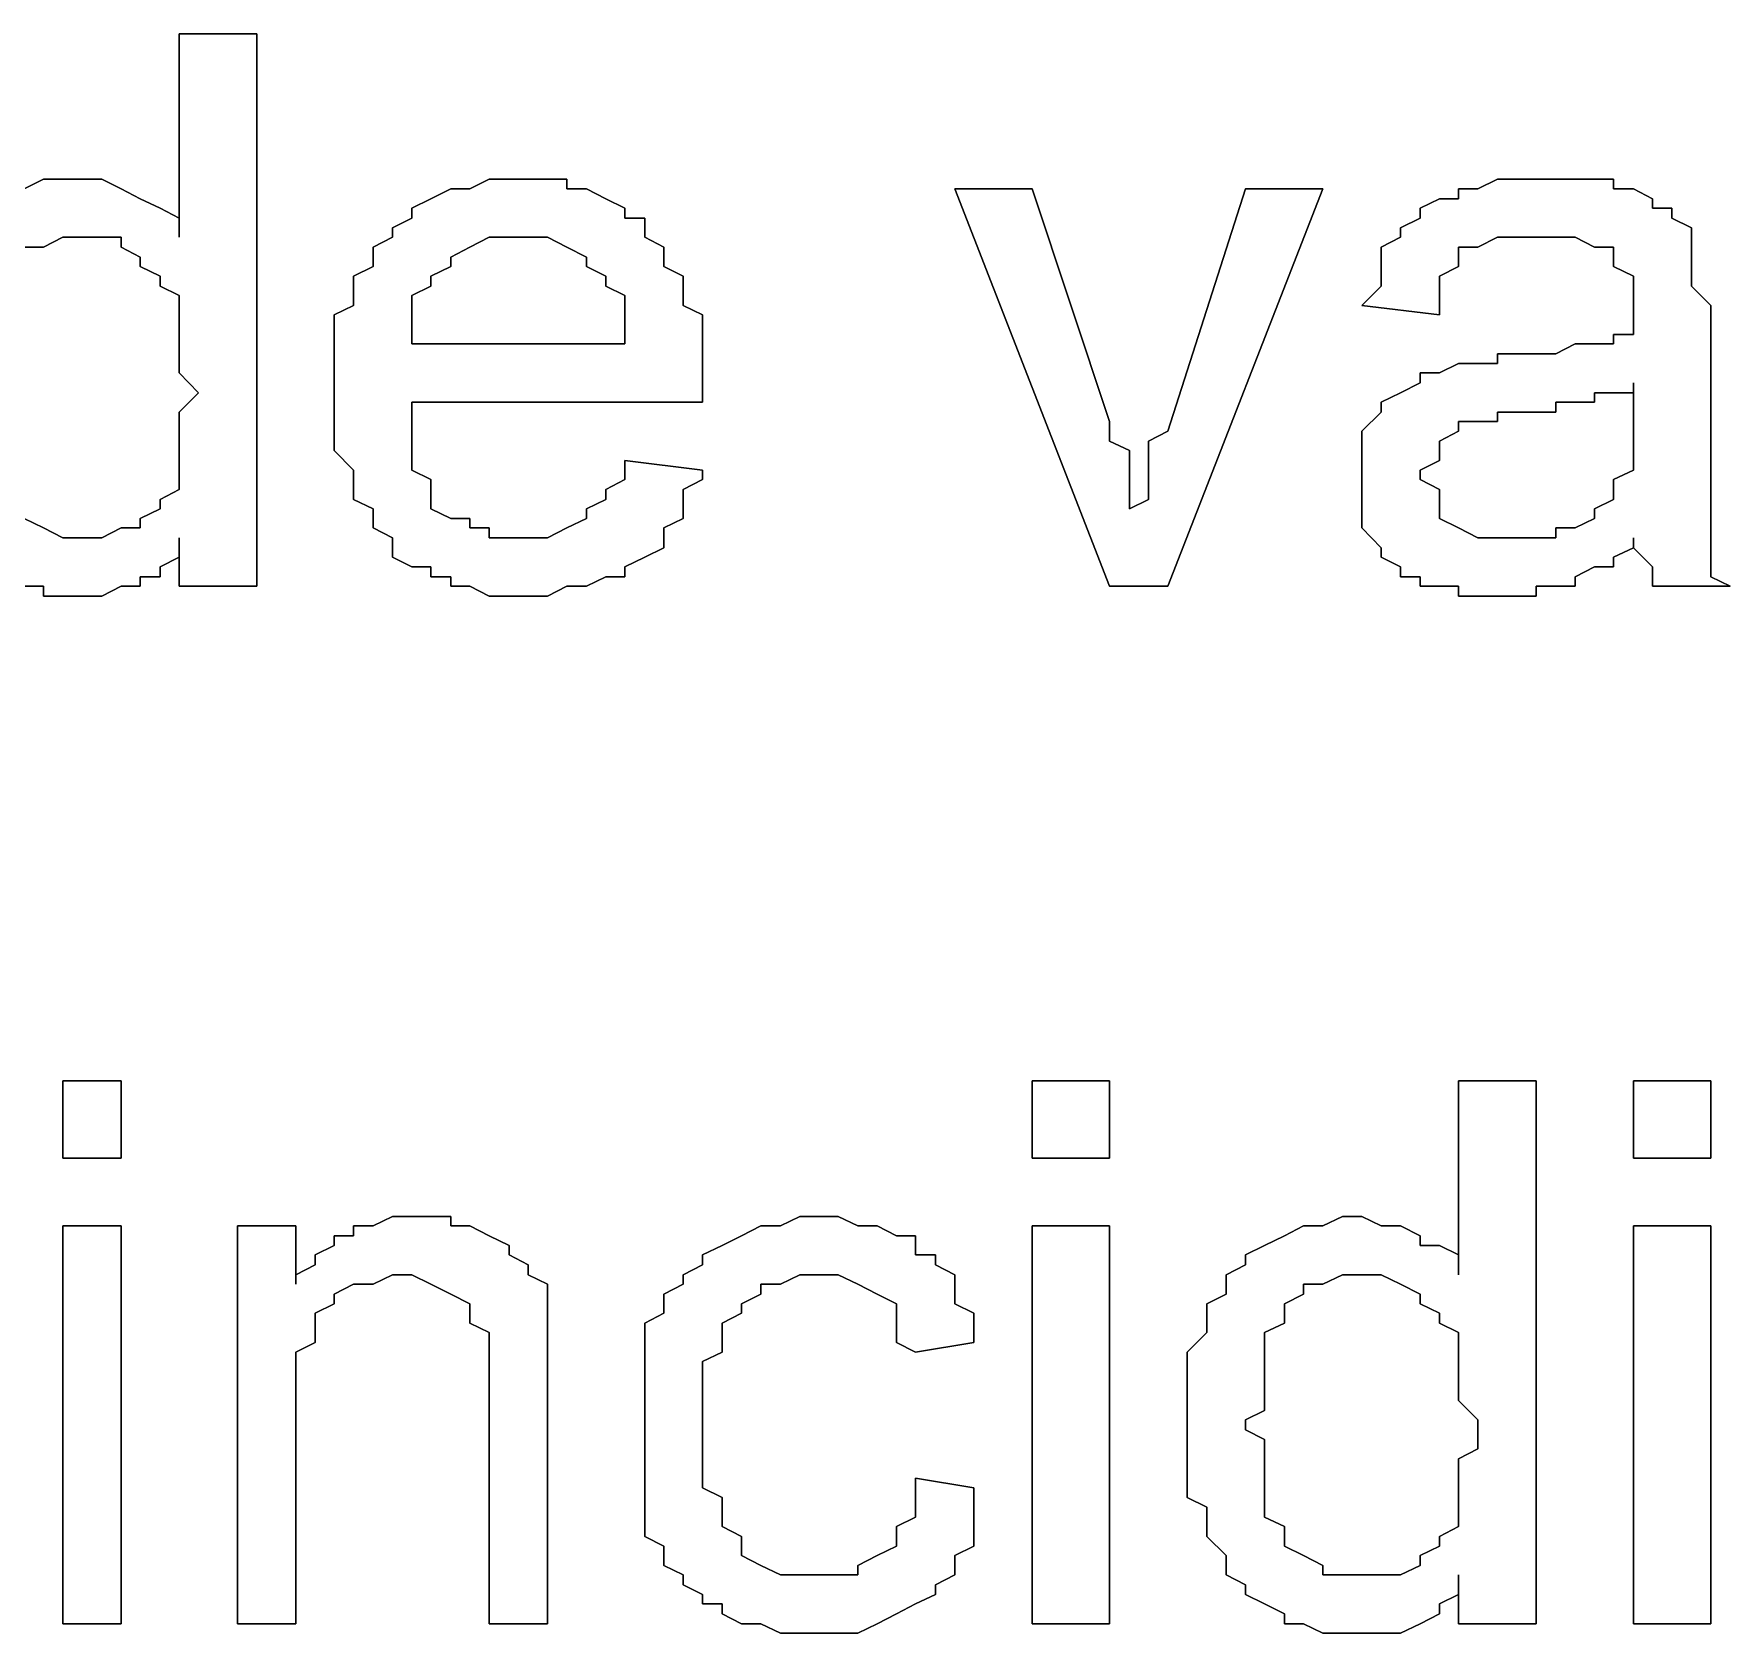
# Model space of a CAD drawing. Header units: metres. Extents: x 2.9 to 42.8, y 1.7 to 28.7.
# Drawn here: x 37.996 to 38.3046, y 21.8211 to 22.1121 of the extents above; entities that cross this region are included whole.
import ezdxf

# ---------------------------------------------------------------- set-up
doc = ezdxf.new("R2010")
doc.units = ezdxf.units.M
doc.layers.add('GRIS', color=8, linetype='Continuous')

msp = doc.modelspace()

# ---------------------------------------------------------------- linework, layer by layer
at = {"layer": 'GRIS', "lineweight": -3}
for points in [[(38.0365, 22.1121), (38.0224, 22.1121), (38.0365, 22.1121)], [(38.0224, 22.1121), (38.0224, 22.0751), (38.0224, 22.1121)], [(38.0365, 22.0116), (38.0365, 22.1121), (38.0365, 22.0116)], [(37.9977, 22.0857), (37.9942, 22.0839), (37.9977, 22.0857)], [(38.0012, 22.0857), (37.9977, 22.0857), (38.0012, 22.0857)], [(38.0048, 22.0857), (38.0012, 22.0857), (38.0048, 22.0857)], [(38.0083, 22.0857), (38.0048, 22.0857), (38.0083, 22.0857)], [(38.0118, 22.0839), (38.0083, 22.0857), (38.0118, 22.0839)], [(38.0788, 22.0857), (38.0753, 22.0839), (38.0788, 22.0857)], [(38.0824, 22.0857), (38.0788, 22.0857), (38.0824, 22.0857)], [(38.0859, 22.0857), (38.0824, 22.0857), (38.0859, 22.0857)], [(38.0894, 22.0857), (38.0859, 22.0857), (38.0894, 22.0857)], [(38.0929, 22.0857), (38.0894, 22.0857), (38.0929, 22.0857)], [(38.0929, 22.0839), (38.0929, 22.0857), (38.0929, 22.0839)], [(38.2623, 22.0857), (38.2587, 22.0839), (38.2623, 22.0857)], [(38.2658, 22.0857), (38.2623, 22.0857), (38.2658, 22.0857)], [(38.2693, 22.0857), (38.2658, 22.0857), (38.2693, 22.0857)], [(38.2729, 22.0857), (38.2693, 22.0857), (38.2729, 22.0857)], [(38.2764, 22.0857), (38.2729, 22.0857), (38.2764, 22.0857)], [(38.2799, 22.0857), (38.2764, 22.0857), (38.2799, 22.0857)], [(38.2834, 22.0857), (38.2799, 22.0857), (38.2834, 22.0857)], [(38.2834, 22.0839), (38.2834, 22.0857), (38.2834, 22.0839)], [(38.0153, 22.0821), (38.0118, 22.0839), (38.0153, 22.0821)], [(38.0189, 22.0804), (38.0153, 22.0821), (38.0189, 22.0804)], [(38.0682, 22.0821), (38.0647, 22.0804), (38.0682, 22.0821)], [(38.0718, 22.0839), (38.0682, 22.0821), (38.0718, 22.0839)], [(38.0753, 22.0839), (38.0718, 22.0839), (38.0753, 22.0839)], [(38.0965, 22.0839), (38.0929, 22.0839), (38.0965, 22.0839)], [(38.1, 22.0821), (38.0965, 22.0839), (38.1, 22.0821)], [(38.1035, 22.0804), (38.1, 22.0821), (38.1035, 22.0804)], [(38.1776, 22.0839), (38.1635, 22.0839), (38.1776, 22.0839)], [(38.1635, 22.0839), (38.1917, 22.0116), (38.1635, 22.0839)], [(38.1917, 22.0416), (38.1776, 22.0839), (38.1917, 22.0416)], [(38.2023, 22.0116), (38.2305, 22.0839), (38.2023, 22.0116)], [(38.2164, 22.0839), (38.2023, 22.0398), (38.2164, 22.0839)], [(38.2305, 22.0839), (38.2164, 22.0839), (38.2305, 22.0839)], [(38.2517, 22.0821), (38.2482, 22.0804), (38.2517, 22.0821)], [(38.2552, 22.0821), (38.2517, 22.0821), (38.2552, 22.0821)], [(38.2587, 22.0839), (38.2552, 22.0839), (38.2587, 22.0839)], [(38.2552, 22.0839), (38.2552, 22.0821), (38.2552, 22.0839)], [(38.287, 22.0839), (38.2834, 22.0839), (38.287, 22.0839)], [(38.2905, 22.0821), (38.287, 22.0839), (38.2905, 22.0821)], [(38.2905, 22.0804), (38.2905, 22.0821), (38.2905, 22.0804)], [(38.0224, 22.0786), (38.0189, 22.0804), (38.0224, 22.0786)], [(38.0224, 22.0768), (38.0224, 22.0786), (38.0224, 22.0768)], [(38.0647, 22.0786), (38.0612, 22.0768), (38.0647, 22.0786)], [(38.0647, 22.0804), (38.0647, 22.0786), (38.0647, 22.0804)], [(38.1035, 22.0786), (38.1035, 22.0804), (38.1035, 22.0786)], [(38.1071, 22.0786), (38.1035, 22.0786), (38.1071, 22.0786)], [(38.1071, 22.0768), (38.1071, 22.0786), (38.1071, 22.0768)], [(38.2482, 22.0786), (38.2446, 22.0768), (38.2482, 22.0786)], [(38.2482, 22.0804), (38.2482, 22.0786), (38.2482, 22.0804)], [(38.294, 22.0804), (38.2905, 22.0804), (38.294, 22.0804)], [(38.294, 22.0786), (38.294, 22.0804), (38.294, 22.0786)], [(38.2976, 22.0768), (38.294, 22.0786), (38.2976, 22.0768)], [(37.9977, 22.0733), (38.0012, 22.0751), (37.9977, 22.0733)], [(38.0012, 22.0751), (38.0048, 22.0751), (38.0012, 22.0751)], [(38.0048, 22.0751), (38.0083, 22.0751), (38.0048, 22.0751)], [(38.0083, 22.0751), (38.0118, 22.0751), (38.0083, 22.0751)], [(38.0118, 22.0751), (38.0118, 22.0733), (38.0118, 22.0751)], [(38.0224, 22.0751), (38.0224, 22.0768), (38.0224, 22.0751)], [(38.0612, 22.0751), (38.0577, 22.0733), (38.0612, 22.0751)], [(38.0612, 22.0768), (38.0612, 22.0751), (38.0612, 22.0768)], [(38.0753, 22.0733), (38.0788, 22.0751), (38.0753, 22.0733)], [(38.0788, 22.0751), (38.0824, 22.0751), (38.0788, 22.0751)], [(38.0824, 22.0751), (38.0859, 22.0751), (38.0824, 22.0751)], [(38.0859, 22.0751), (38.0894, 22.0751), (38.0859, 22.0751)], [(38.0894, 22.0751), (38.0929, 22.0733), (38.0894, 22.0751)], [(38.1071, 22.0751), (38.1071, 22.0768), (38.1071, 22.0751)], [(38.1106, 22.0733), (38.1071, 22.0751), (38.1106, 22.0733)], [(38.2446, 22.0751), (38.2411, 22.0733), (38.2446, 22.0751)], [(38.2446, 22.0768), (38.2446, 22.0751), (38.2446, 22.0768)], [(38.2587, 22.0733), (38.2623, 22.0751), (38.2587, 22.0733)], [(38.2623, 22.0751), (38.2658, 22.0751), (38.2623, 22.0751)], [(38.2658, 22.0751), (38.2693, 22.0751), (38.2658, 22.0751)], [(38.2693, 22.0751), (38.2729, 22.0751), (38.2693, 22.0751)], [(38.2729, 22.0751), (38.2764, 22.0751), (38.2729, 22.0751)], [(38.2764, 22.0751), (38.2799, 22.0733), (38.2764, 22.0751)], [(38.2976, 22.0733), (38.2976, 22.0768), (38.2976, 22.0733)], [(37.9942, 22.0733), (37.9977, 22.0733), (37.9942, 22.0733)], [(38.0118, 22.0733), (38.0153, 22.0715), (38.0118, 22.0733)], [(38.0577, 22.0733), (38.0577, 22.0715), (38.0577, 22.0733)], [(38.0718, 22.0715), (38.0753, 22.0733), (38.0718, 22.0715)], [(38.0929, 22.0733), (38.0965, 22.0715), (38.0929, 22.0733)], [(38.1106, 22.0698), (38.1106, 22.0733), (38.1106, 22.0698)], [(38.2411, 22.0733), (38.2411, 22.0715), (38.2411, 22.0733)], [(38.2552, 22.0715), (38.2552, 22.0733), (38.2552, 22.0715)], [(38.2552, 22.0733), (38.2587, 22.0733), (38.2552, 22.0733)], [(38.2799, 22.0733), (38.2834, 22.0733), (38.2799, 22.0733)], [(38.2834, 22.0733), (38.2834, 22.0715), (38.2834, 22.0733)], [(38.2976, 22.0715), (38.2976, 22.0733), (38.2976, 22.0715)], [(38.0153, 22.0715), (38.0153, 22.0698), (38.0153, 22.0715)], [(38.0153, 22.0698), (38.0189, 22.068), (38.0153, 22.0698)], [(38.0577, 22.0698), (38.0541, 22.068), (38.0577, 22.0698)], [(38.0577, 22.0715), (38.0577, 22.0698), (38.0577, 22.0715)], [(38.0682, 22.068), (38.0718, 22.0698), (38.0682, 22.068)], [(38.0718, 22.0698), (38.0718, 22.0715), (38.0718, 22.0698)], [(38.0965, 22.0715), (38.0965, 22.0698), (38.0965, 22.0715)], [(38.0965, 22.0698), (38.1, 22.068), (38.0965, 22.0698)], [(38.1141, 22.068), (38.1106, 22.0698), (38.1141, 22.068)], [(38.2411, 22.0715), (38.2411, 22.068), (38.2411, 22.0715)], [(38.2517, 22.068), (38.2552, 22.0698), (38.2517, 22.068)], [(38.2552, 22.0698), (38.2552, 22.0715), (38.2552, 22.0698)], [(38.2834, 22.0715), (38.2834, 22.0698), (38.2834, 22.0715)], [(38.2834, 22.0698), (38.287, 22.068), (38.2834, 22.0698)], [(38.2976, 22.0698), (38.2976, 22.0715), (38.2976, 22.0698)], [(38.2976, 22.068), (38.2976, 22.0698), (38.2976, 22.068)], [(38.0189, 22.068), (38.0189, 22.0662), (38.0189, 22.068)], [(38.0189, 22.0662), (38.0224, 22.0645), (38.0189, 22.0662)], [(38.0541, 22.068), (38.0541, 22.0662), (38.0541, 22.068)], [(38.0541, 22.0662), (38.0541, 22.0645), (38.0541, 22.0662)], [(38.0647, 22.0645), (38.0682, 22.0662), (38.0647, 22.0645)], [(38.0682, 22.0662), (38.0682, 22.068), (38.0682, 22.0662)], [(38.1, 22.068), (38.1, 22.0662), (38.1, 22.068)], [(38.1, 22.0662), (38.1035, 22.0645), (38.1, 22.0662)], [(38.1141, 22.0662), (38.1141, 22.068), (38.1141, 22.0662)], [(38.1141, 22.0645), (38.1141, 22.0662), (38.1141, 22.0645)], [(38.2411, 22.0662), (38.2376, 22.0627), (38.2411, 22.0662)], [(38.2411, 22.068), (38.2411, 22.0662), (38.2411, 22.068)], [(38.2517, 22.0645), (38.2517, 22.068), (38.2517, 22.0645)], [(38.287, 22.068), (38.287, 22.0662), (38.287, 22.068)], [(38.287, 22.0662), (38.287, 22.0645), (38.287, 22.0662)], [(38.2976, 22.0662), (38.2976, 22.068), (38.2976, 22.0662)], [(38.3011, 22.0627), (38.2976, 22.0662), (38.3011, 22.0627)], [(38.0224, 22.0645), (38.0224, 22.0627), (38.0224, 22.0645)], [(38.0224, 22.0627), (38.0224, 22.0592), (38.0224, 22.0627)], [(38.0541, 22.0627), (38.0506, 22.061), (38.0541, 22.0627)], [(38.0541, 22.0645), (38.0541, 22.0627), (38.0541, 22.0645)], [(38.0647, 22.0627), (38.0647, 22.0645), (38.0647, 22.0627)], [(38.0647, 22.0592), (38.0647, 22.0627), (38.0647, 22.0592)], [(38.1035, 22.0645), (38.1035, 22.0627), (38.1035, 22.0645)], [(38.1035, 22.0627), (38.1035, 22.061), (38.1035, 22.0627)], [(38.1141, 22.0627), (38.1141, 22.0645), (38.1141, 22.0627)], [(38.1176, 22.061), (38.1141, 22.0627), (38.1176, 22.061)], [(38.2376, 22.0627), (38.2517, 22.061), (38.2376, 22.0627)], [(38.2517, 22.0627), (38.2517, 22.0645), (38.2517, 22.0627)], [(38.2517, 22.061), (38.2517, 22.0627), (38.2517, 22.061)], [(38.287, 22.0645), (38.287, 22.061), (38.287, 22.0645)], [(38.3011, 22.061), (38.3011, 22.0627), (38.3011, 22.061)], [(38.0506, 22.061), (38.0506, 22.0574), (38.0506, 22.061)], [(38.1035, 22.061), (38.1035, 22.0574), (38.1035, 22.061)], [(38.1176, 22.0574), (38.1176, 22.061), (38.1176, 22.0574)], [(38.287, 22.061), (38.287, 22.0574), (38.287, 22.061)], [(38.3011, 22.0592), (38.3011, 22.061), (38.3011, 22.0592)], [(38.0224, 22.0592), (38.0224, 22.0574), (38.0224, 22.0592)], [(38.0224, 22.0574), (38.0224, 22.0557), (38.0224, 22.0574)], [(38.0506, 22.0574), (38.0506, 22.0557), (38.0506, 22.0574)], [(38.0647, 22.0574), (38.0647, 22.0592), (38.0647, 22.0574)], [(38.0647, 22.0557), (38.0647, 22.0574), (38.0647, 22.0557)], [(38.1035, 22.0574), (38.1035, 22.0557), (38.1035, 22.0574)], [(38.1176, 22.0557), (38.1176, 22.0574), (38.1176, 22.0557)], [(38.287, 22.0574), (38.2834, 22.0574), (38.287, 22.0574)], [(38.2834, 22.0574), (38.2834, 22.0557), (38.2834, 22.0574)], [(38.3011, 22.0416), (38.3011, 22.0592), (38.3011, 22.0416)], [(38.0224, 22.0557), (38.0224, 22.0521), (38.0224, 22.0557)], [(38.0506, 22.0557), (38.0506, 22.0521), (38.0506, 22.0557)], [(38.1035, 22.0557), (38.0647, 22.0557), (38.1035, 22.0557)], [(38.1176, 22.0521), (38.1176, 22.0557), (38.1176, 22.0521)], [(38.2658, 22.0539), (38.2623, 22.0539), (38.2658, 22.0539)], [(38.2623, 22.0539), (38.2623, 22.0521), (38.2623, 22.0539)], [(38.2693, 22.0539), (38.2658, 22.0539), (38.2693, 22.0539)], [(38.2729, 22.0539), (38.2693, 22.0539), (38.2729, 22.0539)], [(38.2764, 22.0557), (38.2729, 22.0539), (38.2764, 22.0557)], [(38.2799, 22.0557), (38.2764, 22.0557), (38.2799, 22.0557)], [(38.2834, 22.0557), (38.2799, 22.0557), (38.2834, 22.0557)], [(38.0224, 22.0521), (38.0224, 22.0504), (38.0224, 22.0521)], [(38.0224, 22.0504), (38.0259, 22.0468), (38.0224, 22.0504)], [(38.0506, 22.0521), (38.0506, 22.0504), (38.0506, 22.0521)], [(38.0506, 22.0504), (38.0506, 22.0468), (38.0506, 22.0504)], [(38.1176, 22.0504), (38.1176, 22.0521), (38.1176, 22.0504)], [(38.1176, 22.0486), (38.1176, 22.0504), (38.1176, 22.0486)], [(38.2517, 22.0504), (38.2482, 22.0504), (38.2517, 22.0504)], [(38.2482, 22.0504), (38.2482, 22.0486), (38.2482, 22.0504)], [(38.2552, 22.0521), (38.2517, 22.0504), (38.2552, 22.0521)], [(38.2587, 22.0521), (38.2552, 22.0521), (38.2587, 22.0521)], [(38.2623, 22.0521), (38.2587, 22.0521), (38.2623, 22.0521)], [(38.1176, 22.0451), (38.1176, 22.0486), (38.1176, 22.0451)], [(38.2482, 22.0486), (38.2446, 22.0468), (38.2482, 22.0486)], [(38.287, 22.0486), (38.287, 22.0433), (38.287, 22.0486)], [(38.287, 22.0468), (38.287, 22.0486), (38.287, 22.0468)], [(38.0259, 22.0468), (38.0224, 22.0433), (38.0259, 22.0468)], [(38.0506, 22.0468), (38.0506, 22.0451), (38.0506, 22.0468)], [(38.0506, 22.0451), (38.0506, 22.0433), (38.0506, 22.0451)], [(38.0647, 22.0416), (38.0647, 22.0451), (38.0647, 22.0416)], [(38.0647, 22.0451), (38.1176, 22.0451), (38.0647, 22.0451)], [(38.2446, 22.0468), (38.2411, 22.0451), (38.2446, 22.0468)], [(38.2411, 22.0451), (38.2411, 22.0433), (38.2411, 22.0451)], [(38.2729, 22.0433), (38.2729, 22.0451), (38.2729, 22.0433)], [(38.2729, 22.0451), (38.2764, 22.0451), (38.2729, 22.0451)], [(38.2764, 22.0451), (38.2799, 22.0451), (38.2764, 22.0451)], [(38.2799, 22.0451), (38.2799, 22.0468), (38.2799, 22.0451)], [(38.2799, 22.0468), (38.2834, 22.0468), (38.2799, 22.0468)], [(38.2834, 22.0468), (38.287, 22.0468), (38.2834, 22.0468)], [(38.0224, 22.0433), (38.0224, 22.0416), (38.0224, 22.0433)], [(38.0224, 22.0416), (38.0224, 22.038), (38.0224, 22.0416)], [(38.0506, 22.0433), (38.0506, 22.0398), (38.0506, 22.0433)], [(38.0647, 22.0398), (38.0647, 22.0416), (38.0647, 22.0398)], [(38.1917, 22.038), (38.1917, 22.0416), (38.1917, 22.038)], [(38.2411, 22.0433), (38.2376, 22.0398), (38.2411, 22.0433)], [(38.2552, 22.0398), (38.2552, 22.0416), (38.2552, 22.0398)], [(38.2552, 22.0416), (38.2587, 22.0416), (38.2552, 22.0416)], [(38.2587, 22.0416), (38.2623, 22.0416), (38.2587, 22.0416)], [(38.2623, 22.0416), (38.2623, 22.0433), (38.2623, 22.0416)], [(38.2623, 22.0433), (38.2658, 22.0433), (38.2623, 22.0433)], [(38.2658, 22.0433), (38.2693, 22.0433), (38.2658, 22.0433)], [(38.2693, 22.0433), (38.2729, 22.0433), (38.2693, 22.0433)], [(38.287, 22.0433), (38.287, 22.0398), (38.287, 22.0433)], [(38.3011, 22.038), (38.3011, 22.0416), (38.3011, 22.038)], [(38.0224, 22.038), (38.0224, 22.0363), (38.0224, 22.038)], [(38.0506, 22.0398), (38.0506, 22.038), (38.0506, 22.0398)], [(38.0506, 22.038), (38.0506, 22.0363), (38.0506, 22.038)], [(38.0647, 22.0363), (38.0647, 22.0398), (38.0647, 22.0363)], [(38.1953, 22.0363), (38.1917, 22.038), (38.1953, 22.0363)], [(38.2023, 22.0398), (38.1988, 22.038), (38.2023, 22.0398)], [(38.1988, 22.038), (38.1988, 22.0345), (38.1988, 22.038)], [(38.2376, 22.0398), (38.2376, 22.038), (38.2376, 22.0398)], [(38.2376, 22.038), (38.2376, 22.0363), (38.2376, 22.038)], [(38.2517, 22.038), (38.2552, 22.0398), (38.2517, 22.038)], [(38.2517, 22.0363), (38.2517, 22.038), (38.2517, 22.0363)], [(38.287, 22.0398), (38.287, 22.038), (38.287, 22.0398)], [(38.287, 22.038), (38.287, 22.0345), (38.287, 22.038)], [(38.3011, 22.0345), (38.3011, 22.038), (38.3011, 22.0345)], [(38.0224, 22.0363), (38.0224, 22.0345), (38.0224, 22.0363)], [(38.0506, 22.0363), (38.0541, 22.0327), (38.0506, 22.0363)], [(38.0647, 22.0345), (38.0647, 22.0363), (38.0647, 22.0345)], [(38.1953, 22.0345), (38.1953, 22.0363), (38.1953, 22.0345)], [(38.2376, 22.0363), (38.2376, 22.0327), (38.2376, 22.0363)], [(38.2517, 22.0345), (38.2517, 22.0363), (38.2517, 22.0345)], [(38.0224, 22.0345), (38.0224, 22.0327), (38.0224, 22.0345)], [(38.0224, 22.0327), (38.0224, 22.0292), (38.0224, 22.0327)], [(38.0541, 22.0327), (38.0541, 22.031), (38.0541, 22.0327)], [(38.0647, 22.0327), (38.0647, 22.0345), (38.0647, 22.0327)], [(38.0682, 22.031), (38.0647, 22.0327), (38.0682, 22.031)], [(38.1035, 22.0345), (38.1035, 22.0327), (38.1035, 22.0345)], [(38.1176, 22.0327), (38.1035, 22.0345), (38.1176, 22.0327)], [(38.1035, 22.0327), (38.1035, 22.031), (38.1035, 22.0327)], [(38.1176, 22.031), (38.1176, 22.0327), (38.1176, 22.031)], [(38.1953, 22.031), (38.1953, 22.0345), (38.1953, 22.031)], [(38.1988, 22.0345), (38.1988, 22.0327), (38.1988, 22.0345)], [(38.1988, 22.0327), (38.1988, 22.031), (38.1988, 22.0327)], [(38.2376, 22.0327), (38.2376, 22.031), (38.2376, 22.0327)], [(38.2482, 22.0327), (38.2517, 22.0345), (38.2482, 22.0327)], [(38.2482, 22.031), (38.2482, 22.0327), (38.2482, 22.031)], [(38.287, 22.0327), (38.2834, 22.031), (38.287, 22.0327)], [(38.287, 22.0345), (38.287, 22.0327), (38.287, 22.0345)], [(38.3011, 22.0327), (38.3011, 22.0345), (38.3011, 22.0327)], [(38.3011, 22.0292), (38.3011, 22.0327), (38.3011, 22.0292)], [(38.0224, 22.0292), (38.0189, 22.0274), (38.0224, 22.0292)], [(38.0541, 22.031), (38.0541, 22.0292), (38.0541, 22.031)], [(38.0541, 22.0292), (38.0541, 22.0274), (38.0541, 22.0292)], [(38.0682, 22.0292), (38.0682, 22.031), (38.0682, 22.0292)], [(38.0682, 22.0274), (38.0682, 22.0292), (38.0682, 22.0274)], [(38.1035, 22.031), (38.1, 22.0292), (38.1035, 22.031)], [(38.1, 22.0292), (38.1, 22.0274), (38.1, 22.0292)], [(38.1141, 22.0292), (38.1176, 22.031), (38.1141, 22.0292)], [(38.1141, 22.0257), (38.1141, 22.0292), (38.1141, 22.0257)], [(38.1953, 22.0292), (38.1953, 22.031), (38.1953, 22.0292)], [(38.1953, 22.0274), (38.1953, 22.0292), (38.1953, 22.0274)], [(38.1988, 22.031), (38.1988, 22.0274), (38.1988, 22.031)], [(38.2376, 22.031), (38.2376, 22.0274), (38.2376, 22.031)], [(38.2517, 22.0292), (38.2482, 22.031), (38.2517, 22.0292)], [(38.2517, 22.0257), (38.2517, 22.0292), (38.2517, 22.0257)], [(38.2834, 22.031), (38.2834, 22.0292), (38.2834, 22.031)], [(38.2834, 22.0292), (38.2834, 22.0274), (38.2834, 22.0292)], [(38.3011, 22.0274), (38.3011, 22.0292), (38.3011, 22.0274)], [(38.0189, 22.0257), (38.0153, 22.0239), (38.0189, 22.0257)], [(38.0189, 22.0274), (38.0189, 22.0257), (38.0189, 22.0274)], [(38.0541, 22.0274), (38.0577, 22.0257), (38.0541, 22.0274)], [(38.0577, 22.0257), (38.0577, 22.0239), (38.0577, 22.0257)], [(38.0682, 22.0257), (38.0682, 22.0274), (38.0682, 22.0257)], [(38.0718, 22.0239), (38.0682, 22.0257), (38.0718, 22.0239)], [(38.1, 22.0274), (38.0965, 22.0257), (38.1, 22.0274)], [(38.0965, 22.0257), (38.0965, 22.0239), (38.0965, 22.0257)], [(38.1141, 22.0239), (38.1141, 22.0257), (38.1141, 22.0239)], [(38.1988, 22.0274), (38.1953, 22.0257), (38.1988, 22.0274)], [(38.1953, 22.0257), (38.1953, 22.0274), (38.1953, 22.0257)], [(38.2376, 22.0274), (38.2376, 22.0257), (38.2376, 22.0274)], [(38.2376, 22.0257), (38.2376, 22.0239), (38.2376, 22.0257)], [(38.2517, 22.0239), (38.2517, 22.0257), (38.2517, 22.0239)], [(38.2834, 22.0274), (38.2799, 22.0257), (38.2834, 22.0274)], [(38.2799, 22.0257), (38.2799, 22.0239), (38.2799, 22.0257)], [(38.3011, 22.0239), (38.3011, 22.0274), (38.3011, 22.0239)], [(37.9977, 22.0222), (37.9942, 22.0239), (37.9977, 22.0222)], [(38.0012, 22.0204), (37.9977, 22.0222), (38.0012, 22.0204)], [(38.0118, 22.0222), (38.0083, 22.0204), (38.0118, 22.0222)], [(38.0153, 22.0222), (38.0118, 22.0222), (38.0153, 22.0222)], [(38.0153, 22.0239), (38.0153, 22.0222), (38.0153, 22.0239)], [(38.0577, 22.0239), (38.0577, 22.0222), (38.0577, 22.0239)], [(38.0577, 22.0222), (38.0612, 22.0204), (38.0577, 22.0222)], [(38.0753, 22.0239), (38.0718, 22.0239), (38.0753, 22.0239)], [(38.0753, 22.0222), (38.0753, 22.0239), (38.0753, 22.0222)], [(38.0788, 22.0222), (38.0753, 22.0222), (38.0788, 22.0222)], [(38.0788, 22.0204), (38.0788, 22.0222), (38.0788, 22.0204)], [(38.0929, 22.0222), (38.0894, 22.0204), (38.0929, 22.0222)], [(38.0965, 22.0239), (38.0929, 22.0222), (38.0965, 22.0239)], [(38.1106, 22.0222), (38.1141, 22.0239), (38.1106, 22.0222)], [(38.1106, 22.0204), (38.1106, 22.0222), (38.1106, 22.0204)], [(38.2376, 22.0239), (38.2376, 22.0222), (38.2376, 22.0239)], [(38.2376, 22.0222), (38.2411, 22.0186), (38.2376, 22.0222)], [(38.2552, 22.0222), (38.2517, 22.0239), (38.2552, 22.0222)], [(38.2587, 22.0204), (38.2552, 22.0222), (38.2587, 22.0204)], [(38.2764, 22.0222), (38.2729, 22.0222), (38.2764, 22.0222)], [(38.2729, 22.0222), (38.2729, 22.0204), (38.2729, 22.0222)], [(38.2799, 22.0239), (38.2764, 22.0222), (38.2799, 22.0239)], [(38.3011, 22.0222), (38.3011, 22.0239), (38.3011, 22.0222)], [(38.3011, 22.0204), (38.3011, 22.0222), (38.3011, 22.0204)], [(38.0048, 22.0204), (38.0012, 22.0204), (38.0048, 22.0204)], [(38.0083, 22.0204), (38.0048, 22.0204), (38.0083, 22.0204)], [(38.0224, 22.0186), (38.0224, 22.0204), (38.0224, 22.0186)], [(38.0224, 22.0204), (38.0224, 22.0116), (38.0224, 22.0204)], [(38.0612, 22.0204), (38.0612, 22.0186), (38.0612, 22.0204)], [(38.0824, 22.0204), (38.0788, 22.0204), (38.0824, 22.0204)], [(38.0859, 22.0204), (38.0824, 22.0204), (38.0859, 22.0204)], [(38.0894, 22.0204), (38.0859, 22.0204), (38.0894, 22.0204)], [(38.1106, 22.0186), (38.1106, 22.0204), (38.1106, 22.0186)], [(38.2623, 22.0204), (38.2587, 22.0204), (38.2623, 22.0204)], [(38.2658, 22.0204), (38.2623, 22.0204), (38.2658, 22.0204)], [(38.2693, 22.0204), (38.2658, 22.0204), (38.2693, 22.0204)], [(38.2729, 22.0204), (38.2693, 22.0204), (38.2729, 22.0204)], [(38.287, 22.0204), (38.287, 22.0186), (38.287, 22.0204)], [(38.287, 22.0186), (38.287, 22.0204), (38.287, 22.0186)], [(38.3011, 22.0186), (38.3011, 22.0204), (38.3011, 22.0186)], [(38.0189, 22.0151), (38.0224, 22.0169), (38.0189, 22.0151)], [(38.0224, 22.0169), (38.0224, 22.0186), (38.0224, 22.0169)], [(38.0612, 22.0186), (38.0612, 22.0169), (38.0612, 22.0186)], [(38.0612, 22.0169), (38.0647, 22.0151), (38.0612, 22.0169)], [(38.1035, 22.0151), (38.1071, 22.0169), (38.1035, 22.0151)], [(38.1071, 22.0169), (38.1106, 22.0186), (38.1071, 22.0169)], [(38.2411, 22.0186), (38.2411, 22.0169), (38.2411, 22.0186)], [(38.2411, 22.0169), (38.2446, 22.0151), (38.2411, 22.0169)], [(38.2834, 22.0169), (38.287, 22.0186), (38.2834, 22.0169)], [(38.2834, 22.0151), (38.2834, 22.0169), (38.2834, 22.0151)], [(38.287, 22.0186), (38.2905, 22.0151), (38.287, 22.0186)], [(38.3011, 22.0151), (38.3011, 22.0186), (38.3011, 22.0151)], [(38.0153, 22.0116), (38.0153, 22.0133), (38.0153, 22.0116)], [(38.0153, 22.0133), (38.0189, 22.0133), (38.0153, 22.0133)], [(38.0189, 22.0133), (38.0189, 22.0151), (38.0189, 22.0133)], [(38.0647, 22.0151), (38.0682, 22.0151), (38.0647, 22.0151)], [(38.0682, 22.0151), (38.0682, 22.0133), (38.0682, 22.0151)], [(38.0682, 22.0133), (38.0718, 22.0133), (38.0682, 22.0133)], [(38.0718, 22.0133), (38.0718, 22.0116), (38.0718, 22.0133)], [(38.0965, 22.0116), (38.1, 22.0133), (38.0965, 22.0116)], [(38.1, 22.0133), (38.1035, 22.0133), (38.1, 22.0133)], [(38.1035, 22.0133), (38.1035, 22.0151), (38.1035, 22.0133)], [(38.2446, 22.0151), (38.2446, 22.0133), (38.2446, 22.0151)], [(38.2446, 22.0133), (38.2482, 22.0133), (38.2446, 22.0133)], [(38.2482, 22.0133), (38.2482, 22.0116), (38.2482, 22.0133)], [(38.2764, 22.0133), (38.2799, 22.0151), (38.2764, 22.0133)], [(38.2764, 22.0116), (38.2764, 22.0133), (38.2764, 22.0116)], [(38.2799, 22.0151), (38.2834, 22.0151), (38.2799, 22.0151)], [(38.2905, 22.0151), (38.2905, 22.0133), (38.2905, 22.0151)], [(38.2905, 22.0133), (38.2905, 22.0116), (38.2905, 22.0133)], [(38.3011, 22.0133), (38.3011, 22.0151), (38.3011, 22.0133)], [(38.3046, 22.0116), (38.3011, 22.0133), (38.3046, 22.0116)], [(37.9942, 22.0116), (37.9977, 22.0116), (37.9942, 22.0116)], [(37.9977, 22.0116), (37.9977, 22.0098), (37.9977, 22.0116)], [(38.0083, 22.0098), (38.0118, 22.0116), (38.0083, 22.0098)], [(38.0118, 22.0116), (38.0153, 22.0116), (38.0118, 22.0116)], [(38.0224, 22.0116), (38.0365, 22.0116), (38.0224, 22.0116)], [(38.0718, 22.0116), (38.0753, 22.0116), (38.0718, 22.0116)], [(38.0753, 22.0116), (38.0788, 22.0098), (38.0753, 22.0116)], [(38.0894, 22.0098), (38.0929, 22.0116), (38.0894, 22.0098)], [(38.0929, 22.0116), (38.0965, 22.0116), (38.0929, 22.0116)], [(38.1917, 22.0116), (38.2023, 22.0116), (38.1917, 22.0116)], [(38.2482, 22.0116), (38.2517, 22.0116), (38.2482, 22.0116)], [(38.2517, 22.0116), (38.2552, 22.0116), (38.2517, 22.0116)], [(38.2552, 22.0116), (38.2552, 22.0098), (38.2552, 22.0116)], [(38.2693, 22.0098), (38.2693, 22.0116), (38.2693, 22.0098)], [(38.2693, 22.0116), (38.2729, 22.0116), (38.2693, 22.0116)], [(38.2729, 22.0116), (38.2764, 22.0116), (38.2729, 22.0116)], [(38.2905, 22.0116), (38.3046, 22.0116), (38.2905, 22.0116)], [(37.9977, 22.0098), (38.0012, 22.0098), (37.9977, 22.0098)], [(38.0012, 22.0098), (38.0048, 22.0098), (38.0012, 22.0098)], [(38.0048, 22.0098), (38.0083, 22.0098), (38.0048, 22.0098)], [(38.0788, 22.0098), (38.0824, 22.0098), (38.0788, 22.0098)], [(38.0824, 22.0098), (38.0859, 22.0098), (38.0824, 22.0098)], [(38.0859, 22.0098), (38.0894, 22.0098), (38.0859, 22.0098)], [(38.2552, 22.0098), (38.2587, 22.0098), (38.2552, 22.0098)], [(38.2587, 22.0098), (38.2623, 22.0098), (38.2587, 22.0098)], [(38.2623, 22.0098), (38.2658, 22.0098), (38.2623, 22.0098)], [(38.2658, 22.0098), (38.2693, 22.0098), (38.2658, 22.0098)], [(38.0118, 21.9216), (38.0012, 21.9216), (38.0118, 21.9216)], [(38.0012, 21.9216), (38.0012, 21.9075), (38.0012, 21.9216)], [(38.0118, 21.9075), (38.0118, 21.9216), (38.0118, 21.9075)], [(38.1917, 21.9216), (38.1776, 21.9216), (38.1917, 21.9216)], [(38.1776, 21.9216), (38.1776, 21.9075), (38.1776, 21.9216)], [(38.1917, 21.9075), (38.1917, 21.9216), (38.1917, 21.9075)], [(38.2693, 21.9216), (38.2552, 21.9216), (38.2693, 21.9216)], [(38.2552, 21.9216), (38.2552, 21.8863), (38.2552, 21.9216)], [(38.2693, 21.8228), (38.2693, 21.9216), (38.2693, 21.8228)], [(38.3011, 21.9216), (38.287, 21.9216), (38.3011, 21.9216)], [(38.287, 21.9216), (38.287, 21.9075), (38.287, 21.9216)], [(38.3011, 21.9075), (38.3011, 21.9216), (38.3011, 21.9075)], [(38.0012, 21.9075), (38.0118, 21.9075), (38.0012, 21.9075)], [(38.1776, 21.9075), (38.1917, 21.9075), (38.1776, 21.9075)], [(38.287, 21.9075), (38.3011, 21.9075), (38.287, 21.9075)], [(38.0612, 21.8969), (38.0577, 21.8952), (38.0612, 21.8969)], [(38.0647, 21.8969), (38.0612, 21.8969), (38.0647, 21.8969)], [(38.0682, 21.8969), (38.0647, 21.8969), (38.0682, 21.8969)], [(38.0718, 21.8969), (38.0682, 21.8969), (38.0718, 21.8969)], [(38.0718, 21.8952), (38.0718, 21.8969), (38.0718, 21.8952)], [(38.1353, 21.8969), (38.1318, 21.8952), (38.1353, 21.8969)], [(38.1388, 21.8969), (38.1353, 21.8969), (38.1388, 21.8969)], [(38.1423, 21.8969), (38.1388, 21.8969), (38.1423, 21.8969)], [(38.1459, 21.8952), (38.1423, 21.8969), (38.1459, 21.8952)], [(38.2341, 21.8969), (38.2305, 21.8952), (38.2341, 21.8969)], [(38.2376, 21.8969), (38.2341, 21.8969), (38.2376, 21.8969)], [(38.2411, 21.8952), (38.2376, 21.8969), (38.2411, 21.8952)], [(38.0118, 21.8952), (38.0012, 21.8952), (38.0118, 21.8952)], [(38.0012, 21.8952), (38.0012, 21.8228), (38.0012, 21.8952)], [(38.0118, 21.8228), (38.0118, 21.8952), (38.0118, 21.8228)], [(38.0436, 21.8952), (38.033, 21.8952), (38.0436, 21.8952)], [(38.033, 21.8952), (38.033, 21.8228), (38.033, 21.8952)], [(38.0436, 21.8846), (38.0436, 21.8952), (38.0436, 21.8846)], [(38.0541, 21.8934), (38.0506, 21.8934), (38.0541, 21.8934)], [(38.0506, 21.8934), (38.0506, 21.8916), (38.0506, 21.8934)], [(38.0577, 21.8952), (38.0541, 21.8952), (38.0577, 21.8952)], [(38.0541, 21.8952), (38.0541, 21.8934), (38.0541, 21.8952)], [(38.0753, 21.8952), (38.0718, 21.8952), (38.0753, 21.8952)], [(38.0788, 21.8934), (38.0753, 21.8952), (38.0788, 21.8934)], [(38.0824, 21.8916), (38.0788, 21.8934), (38.0824, 21.8916)], [(38.1247, 21.8934), (38.1212, 21.8916), (38.1247, 21.8934)], [(38.1282, 21.8952), (38.1247, 21.8934), (38.1282, 21.8952)], [(38.1318, 21.8952), (38.1282, 21.8952), (38.1318, 21.8952)], [(38.1494, 21.8952), (38.1459, 21.8952), (38.1494, 21.8952)], [(38.1529, 21.8934), (38.1494, 21.8952), (38.1529, 21.8934)], [(38.1564, 21.8934), (38.1529, 21.8934), (38.1564, 21.8934)], [(38.1564, 21.8916), (38.1564, 21.8934), (38.1564, 21.8916)], [(38.1917, 21.8952), (38.1776, 21.8952), (38.1917, 21.8952)], [(38.1776, 21.8952), (38.1776, 21.8228), (38.1776, 21.8952)], [(38.1917, 21.8228), (38.1917, 21.8952), (38.1917, 21.8228)], [(38.2235, 21.8934), (38.2199, 21.8916), (38.2235, 21.8934)], [(38.227, 21.8952), (38.2235, 21.8934), (38.227, 21.8952)], [(38.2305, 21.8952), (38.227, 21.8952), (38.2305, 21.8952)], [(38.2446, 21.8952), (38.2411, 21.8952), (38.2446, 21.8952)], [(38.2482, 21.8934), (38.2446, 21.8952), (38.2482, 21.8934)], [(38.2482, 21.8916), (38.2482, 21.8934), (38.2482, 21.8916)], [(38.3011, 21.8952), (38.287, 21.8952), (38.3011, 21.8952)], [(38.287, 21.8952), (38.287, 21.8228), (38.287, 21.8952)], [(38.3011, 21.8228), (38.3011, 21.8952), (38.3011, 21.8228)], [(38.0506, 21.8916), (38.0471, 21.8899), (38.0506, 21.8916)], [(38.0471, 21.8899), (38.0471, 21.8881), (38.0471, 21.8899)], [(38.0824, 21.8899), (38.0824, 21.8916), (38.0824, 21.8899)], [(38.0859, 21.8881), (38.0824, 21.8899), (38.0859, 21.8881)], [(38.1212, 21.8916), (38.1176, 21.8899), (38.1212, 21.8916)], [(38.1176, 21.8899), (38.1176, 21.8881), (38.1176, 21.8899)], [(38.1564, 21.8899), (38.1564, 21.8916), (38.1564, 21.8899)], [(38.16, 21.8899), (38.1564, 21.8899), (38.16, 21.8899)], [(38.16, 21.8881), (38.16, 21.8899), (38.16, 21.8881)], [(38.2199, 21.8916), (38.2164, 21.8899), (38.2199, 21.8916)], [(38.2164, 21.8899), (38.2164, 21.8881), (38.2164, 21.8899)], [(38.2517, 21.8916), (38.2482, 21.8916), (38.2517, 21.8916)], [(38.2552, 21.8899), (38.2517, 21.8916), (38.2552, 21.8899)], [(38.2552, 21.8881), (38.2552, 21.8899), (38.2552, 21.8881)], [(38.0471, 21.8881), (38.0436, 21.8863), (38.0471, 21.8881)], [(38.0859, 21.8863), (38.0859, 21.8881), (38.0859, 21.8863)], [(38.1176, 21.8881), (38.1141, 21.8863), (38.1176, 21.8881)], [(38.1635, 21.8863), (38.16, 21.8881), (38.1635, 21.8863)], [(38.2164, 21.8881), (38.2129, 21.8863), (38.2164, 21.8881)], [(38.2552, 21.8863), (38.2552, 21.8881), (38.2552, 21.8863)], [(38.0436, 21.8863), (38.0436, 21.8846), (38.0436, 21.8863)], [(38.0506, 21.8828), (38.0541, 21.8846), (38.0506, 21.8828)], [(38.0541, 21.8846), (38.0577, 21.8846), (38.0541, 21.8846)], [(38.0577, 21.8846), (38.0612, 21.8863), (38.0577, 21.8846)], [(38.0612, 21.8863), (38.0647, 21.8863), (38.0612, 21.8863)], [(38.0647, 21.8863), (38.0682, 21.8846), (38.0647, 21.8863)], [(38.0682, 21.8846), (38.0718, 21.8828), (38.0682, 21.8846)], [(38.0894, 21.8846), (38.0859, 21.8863), (38.0894, 21.8846)], [(38.0894, 21.881), (38.0894, 21.8846), (38.0894, 21.881)], [(38.1141, 21.8846), (38.1106, 21.8828), (38.1141, 21.8846)], [(38.1141, 21.8863), (38.1141, 21.8846), (38.1141, 21.8863)], [(38.1282, 21.8828), (38.1282, 21.8846), (38.1282, 21.8828)], [(38.1282, 21.8846), (38.1318, 21.8846), (38.1282, 21.8846)], [(38.1318, 21.8846), (38.1353, 21.8863), (38.1318, 21.8846)], [(38.1353, 21.8863), (38.1388, 21.8863), (38.1353, 21.8863)], [(38.1388, 21.8863), (38.1423, 21.8863), (38.1388, 21.8863)], [(38.1423, 21.8863), (38.1459, 21.8846), (38.1423, 21.8863)], [(38.1459, 21.8846), (38.1494, 21.8828), (38.1459, 21.8846)], [(38.1635, 21.8828), (38.1635, 21.8863), (38.1635, 21.8828)], [(38.2129, 21.8863), (38.2129, 21.8846), (38.2129, 21.8863)], [(38.2129, 21.8846), (38.2129, 21.8828), (38.2129, 21.8846)], [(38.227, 21.8828), (38.227, 21.8846), (38.227, 21.8828)], [(38.227, 21.8846), (38.2305, 21.8846), (38.227, 21.8846)], [(38.2305, 21.8846), (38.2341, 21.8863), (38.2305, 21.8846)], [(38.2341, 21.8863), (38.2376, 21.8863), (38.2341, 21.8863)], [(38.2376, 21.8863), (38.2411, 21.8863), (38.2376, 21.8863)], [(38.2411, 21.8863), (38.2446, 21.8846), (38.2411, 21.8863)], [(38.2446, 21.8846), (38.2482, 21.8828), (38.2446, 21.8846)], [(38.0471, 21.8793), (38.0506, 21.881), (38.0471, 21.8793)], [(38.0506, 21.881), (38.0506, 21.8828), (38.0506, 21.881)], [(38.0718, 21.8828), (38.0753, 21.881), (38.0718, 21.8828)], [(38.0753, 21.881), (38.0753, 21.8793), (38.0753, 21.881)], [(38.0894, 21.8793), (38.0894, 21.881), (38.0894, 21.8793)], [(38.1106, 21.8828), (38.1106, 21.881), (38.1106, 21.8828)], [(38.1106, 21.881), (38.1106, 21.8793), (38.1106, 21.881)], [(38.1247, 21.881), (38.1282, 21.8828), (38.1247, 21.881)], [(38.1247, 21.8793), (38.1247, 21.881), (38.1247, 21.8793)], [(38.1494, 21.8828), (38.1529, 21.881), (38.1494, 21.8828)], [(38.1529, 21.881), (38.1529, 21.8793), (38.1529, 21.881)], [(38.1635, 21.881), (38.1635, 21.8828), (38.1635, 21.881)], [(38.167, 21.8793), (38.1635, 21.881), (38.167, 21.8793)], [(38.2129, 21.8828), (38.2094, 21.881), (38.2129, 21.8828)], [(38.2094, 21.881), (38.2094, 21.8775), (38.2094, 21.881)], [(38.2235, 21.881), (38.227, 21.8828), (38.2235, 21.881)], [(38.2235, 21.8793), (38.2235, 21.881), (38.2235, 21.8793)], [(38.2482, 21.8828), (38.2482, 21.881), (38.2482, 21.8828)], [(38.2482, 21.881), (38.2517, 21.8793), (38.2482, 21.881)], [(38.0471, 21.8775), (38.0471, 21.8793), (38.0471, 21.8775)], [(38.0471, 21.8758), (38.0471, 21.8775), (38.0471, 21.8758)], [(38.0753, 21.8793), (38.0753, 21.8775), (38.0753, 21.8793)], [(38.0753, 21.8775), (38.0788, 21.8758), (38.0753, 21.8775)], [(38.0894, 21.8775), (38.0894, 21.8793), (38.0894, 21.8775)], [(38.0894, 21.8758), (38.0894, 21.8775), (38.0894, 21.8758)], [(38.1106, 21.8793), (38.1071, 21.8775), (38.1106, 21.8793)], [(38.1071, 21.8775), (38.1071, 21.8758), (38.1071, 21.8775)], [(38.1212, 21.8775), (38.1247, 21.8793), (38.1212, 21.8775)], [(38.1212, 21.8758), (38.1212, 21.8775), (38.1212, 21.8758)], [(38.1529, 21.8793), (38.1529, 21.8775), (38.1529, 21.8793)], [(38.1529, 21.8775), (38.1529, 21.874), (38.1529, 21.8775)], [(38.167, 21.8775), (38.167, 21.8793), (38.167, 21.8775)], [(38.167, 21.874), (38.167, 21.8775), (38.167, 21.874)], [(38.2094, 21.8775), (38.2094, 21.8758), (38.2094, 21.8775)], [(38.2199, 21.8758), (38.2235, 21.8775), (38.2199, 21.8758)], [(38.2235, 21.8775), (38.2235, 21.8793), (38.2235, 21.8775)], [(38.2517, 21.8793), (38.2517, 21.8775), (38.2517, 21.8793)], [(38.2517, 21.8775), (38.2552, 21.8758), (38.2517, 21.8775)], [(38.0471, 21.874), (38.0471, 21.8758), (38.0471, 21.874)], [(38.0788, 21.8758), (38.0788, 21.874), (38.0788, 21.8758)], [(38.0894, 21.8722), (38.0894, 21.8758), (38.0894, 21.8722)], [(38.1071, 21.8758), (38.1071, 21.8722), (38.1071, 21.8758)], [(38.1212, 21.874), (38.1212, 21.8758), (38.1212, 21.874)], [(38.2094, 21.8758), (38.2058, 21.8722), (38.2094, 21.8758)], [(38.2199, 21.874), (38.2199, 21.8758), (38.2199, 21.874)], [(38.2552, 21.8758), (38.2552, 21.8722), (38.2552, 21.8758)], [(38.0436, 21.8722), (38.0471, 21.874), (38.0436, 21.8722)], [(38.0436, 21.8705), (38.0436, 21.8722), (38.0436, 21.8705)], [(38.0788, 21.874), (38.0788, 21.8722), (38.0788, 21.874)], [(38.0788, 21.8722), (38.0788, 21.8687), (38.0788, 21.8722)], [(38.0894, 21.8705), (38.0894, 21.8722), (38.0894, 21.8705)], [(38.1071, 21.8722), (38.1071, 21.8705), (38.1071, 21.8722)], [(38.1176, 21.8705), (38.1212, 21.8722), (38.1176, 21.8705)], [(38.1212, 21.8722), (38.1212, 21.874), (38.1212, 21.8722)], [(38.1529, 21.874), (38.1564, 21.8722), (38.1529, 21.874)], [(38.1564, 21.8722), (38.167, 21.874), (38.1564, 21.8722)], [(38.2058, 21.8722), (38.2058, 21.8705), (38.2058, 21.8722)], [(38.2199, 21.8722), (38.2199, 21.874), (38.2199, 21.8722)], [(38.2199, 21.8705), (38.2199, 21.8722), (38.2199, 21.8705)], [(38.2552, 21.8722), (38.2552, 21.8705), (38.2552, 21.8722)], [(38.0436, 21.8669), (38.0436, 21.8705), (38.0436, 21.8669)], [(38.0788, 21.8687), (38.0788, 21.8669), (38.0788, 21.8687)], [(38.0894, 21.8669), (38.0894, 21.8705), (38.0894, 21.8669)], [(38.1071, 21.8705), (38.1071, 21.8687), (38.1071, 21.8705)], [(38.1071, 21.8687), (38.1071, 21.8669), (38.1071, 21.8687)], [(38.1176, 21.8687), (38.1176, 21.8705), (38.1176, 21.8687)], [(38.1176, 21.8652), (38.1176, 21.8687), (38.1176, 21.8652)], [(38.2058, 21.8705), (38.2058, 21.8687), (38.2058, 21.8705)], [(38.2058, 21.8687), (38.2058, 21.8669), (38.2058, 21.8687)], [(38.2199, 21.8687), (38.2199, 21.8705), (38.2199, 21.8687)], [(38.2199, 21.8652), (38.2199, 21.8687), (38.2199, 21.8652)], [(38.2552, 21.8705), (38.2552, 21.8687), (38.2552, 21.8705)], [(38.2552, 21.8687), (38.2552, 21.8652), (38.2552, 21.8687)], [(38.0436, 21.8634), (38.0436, 21.8669), (38.0436, 21.8634)], [(38.0788, 21.8669), (38.0788, 21.8228), (38.0788, 21.8669)], [(38.0894, 21.8228), (38.0894, 21.8669), (38.0894, 21.8228)], [(38.1071, 21.8669), (38.1071, 21.8634), (38.1071, 21.8669)], [(38.1176, 21.8634), (38.1176, 21.8652), (38.1176, 21.8634)], [(38.2058, 21.8669), (38.2058, 21.8634), (38.2058, 21.8669)], [(38.2199, 21.8616), (38.2199, 21.8652), (38.2199, 21.8616)], [(38.2552, 21.8652), (38.2552, 21.8634), (38.2552, 21.8652)], [(38.0436, 21.8616), (38.0436, 21.8634), (38.0436, 21.8616)], [(38.1071, 21.8634), (38.1071, 21.8616), (38.1071, 21.8634)], [(38.1176, 21.8599), (38.1176, 21.8634), (38.1176, 21.8599)], [(38.2058, 21.8634), (38.2058, 21.8616), (38.2058, 21.8634)], [(38.2552, 21.8634), (38.2587, 21.8599), (38.2552, 21.8634)], [(38.0436, 21.8228), (38.0436, 21.8616), (38.0436, 21.8228)], [(38.1071, 21.8616), (38.1071, 21.8581), (38.1071, 21.8616)], [(38.1176, 21.8581), (38.1176, 21.8599), (38.1176, 21.8581)], [(38.2058, 21.8616), (38.2058, 21.8581), (38.2058, 21.8616)], [(38.2164, 21.8599), (38.2199, 21.8616), (38.2164, 21.8599)], [(38.2164, 21.8581), (38.2164, 21.8599), (38.2164, 21.8581)], [(38.2587, 21.8599), (38.2587, 21.8581), (38.2587, 21.8599)], [(38.1071, 21.8581), (38.1071, 21.8563), (38.1071, 21.8581)], [(38.1071, 21.8563), (38.1071, 21.8546), (38.1071, 21.8563)], [(38.1176, 21.8563), (38.1176, 21.8581), (38.1176, 21.8563)], [(38.1176, 21.8528), (38.1176, 21.8563), (38.1176, 21.8528)], [(38.2058, 21.8581), (38.2058, 21.8546), (38.2058, 21.8581)], [(38.2199, 21.8563), (38.2164, 21.8581), (38.2199, 21.8563)], [(38.2199, 21.8528), (38.2199, 21.8563), (38.2199, 21.8528)], [(38.2587, 21.8581), (38.2587, 21.8546), (38.2587, 21.8581)], [(38.1071, 21.8546), (38.1071, 21.8511), (38.1071, 21.8546)], [(38.1176, 21.8511), (38.1176, 21.8528), (38.1176, 21.8511)], [(38.2058, 21.8546), (38.2058, 21.8528), (38.2058, 21.8546)], [(38.2058, 21.8528), (38.2058, 21.8493), (38.2058, 21.8528)], [(38.2199, 21.8511), (38.2199, 21.8528), (38.2199, 21.8511)], [(38.2587, 21.8546), (38.2552, 21.8528), (38.2587, 21.8546)], [(38.2552, 21.8528), (38.2552, 21.8493), (38.2552, 21.8528)], [(38.1071, 21.8511), (38.1071, 21.8493), (38.1071, 21.8511)], [(38.1176, 21.8475), (38.1176, 21.8511), (38.1176, 21.8475)], [(38.2199, 21.8475), (38.2199, 21.8511), (38.2199, 21.8475)], [(38.1071, 21.8493), (38.1071, 21.8458), (38.1071, 21.8493)], [(38.1212, 21.8458), (38.1176, 21.8475), (38.1212, 21.8458)], [(38.1564, 21.8493), (38.1564, 21.8475), (38.1564, 21.8493)], [(38.167, 21.8475), (38.1564, 21.8493), (38.167, 21.8475)], [(38.1564, 21.8475), (38.1564, 21.8458), (38.1564, 21.8475)], [(38.167, 21.844), (38.167, 21.8475), (38.167, 21.844)], [(38.2058, 21.8493), (38.2058, 21.8475), (38.2058, 21.8493)], [(38.2058, 21.8475), (38.2058, 21.8458), (38.2058, 21.8475)], [(38.2199, 21.8458), (38.2199, 21.8475), (38.2199, 21.8458)], [(38.2552, 21.8493), (38.2552, 21.8475), (38.2552, 21.8493)], [(38.2552, 21.8475), (38.2552, 21.844), (38.2552, 21.8475)], [(38.1071, 21.8458), (38.1071, 21.844), (38.1071, 21.8458)], [(38.1071, 21.844), (38.1071, 21.8422), (38.1071, 21.844)], [(38.1212, 21.844), (38.1212, 21.8458), (38.1212, 21.844)], [(38.1212, 21.8422), (38.1212, 21.844), (38.1212, 21.8422)], [(38.1564, 21.8458), (38.1564, 21.8422), (38.1564, 21.8458)], [(38.167, 21.8422), (38.167, 21.844), (38.167, 21.8422)], [(38.2058, 21.8458), (38.2094, 21.844), (38.2058, 21.8458)], [(38.2094, 21.844), (38.2094, 21.8405), (38.2094, 21.844)], [(38.2199, 21.844), (38.2199, 21.8458), (38.2199, 21.844)], [(38.2199, 21.8422), (38.2199, 21.844), (38.2199, 21.8422)], [(38.2552, 21.844), (38.2552, 21.8422), (38.2552, 21.844)], [(38.1071, 21.8422), (38.1071, 21.8387), (38.1071, 21.8422)], [(38.1212, 21.8405), (38.1212, 21.8422), (38.1212, 21.8405)], [(38.1247, 21.8387), (38.1212, 21.8405), (38.1247, 21.8387)], [(38.1564, 21.8422), (38.1529, 21.8405), (38.1564, 21.8422)], [(38.1529, 21.8405), (38.1529, 21.8387), (38.1529, 21.8405)], [(38.167, 21.8405), (38.167, 21.8422), (38.167, 21.8405)], [(38.167, 21.8369), (38.167, 21.8405), (38.167, 21.8369)], [(38.2094, 21.8405), (38.2094, 21.8387), (38.2094, 21.8405)], [(38.2235, 21.8405), (38.2199, 21.8422), (38.2235, 21.8405)], [(38.2235, 21.8387), (38.2235, 21.8405), (38.2235, 21.8387)], [(38.2552, 21.8405), (38.2517, 21.8387), (38.2552, 21.8405)], [(38.2552, 21.8422), (38.2552, 21.8405), (38.2552, 21.8422)], [(38.1071, 21.8387), (38.1106, 21.8369), (38.1071, 21.8387)], [(38.1247, 21.8369), (38.1247, 21.8387), (38.1247, 21.8369)], [(38.1529, 21.8387), (38.1529, 21.8369), (38.1529, 21.8387)], [(38.2094, 21.8387), (38.2129, 21.8352), (38.2094, 21.8387)], [(38.2235, 21.8369), (38.2235, 21.8387), (38.2235, 21.8369)], [(38.2517, 21.8387), (38.2517, 21.8369), (38.2517, 21.8387)], [(38.1106, 21.8369), (38.1106, 21.8352), (38.1106, 21.8369)], [(38.1106, 21.8352), (38.1106, 21.8334), (38.1106, 21.8352)], [(38.1247, 21.8352), (38.1247, 21.8369), (38.1247, 21.8352)], [(38.1282, 21.8334), (38.1247, 21.8352), (38.1282, 21.8334)], [(38.1494, 21.8352), (38.1459, 21.8334), (38.1494, 21.8352)], [(38.1529, 21.8369), (38.1494, 21.8352), (38.1529, 21.8369)], [(38.1635, 21.8352), (38.167, 21.8369), (38.1635, 21.8352)], [(38.1635, 21.8334), (38.1635, 21.8352), (38.1635, 21.8334)], [(38.2129, 21.8352), (38.2129, 21.8334), (38.2129, 21.8352)], [(38.227, 21.8352), (38.2235, 21.8369), (38.227, 21.8352)], [(38.2305, 21.8334), (38.227, 21.8352), (38.2305, 21.8334)], [(38.2517, 21.8369), (38.2482, 21.8352), (38.2517, 21.8369)], [(38.2482, 21.8352), (38.2482, 21.8334), (38.2482, 21.8352)], [(38.1106, 21.8334), (38.1141, 21.8317), (38.1106, 21.8334)], [(38.1141, 21.8317), (38.1141, 21.8299), (38.1141, 21.8317)], [(38.1318, 21.8317), (38.1282, 21.8334), (38.1318, 21.8317)], [(38.1353, 21.8317), (38.1318, 21.8317), (38.1353, 21.8317)], [(38.1388, 21.8317), (38.1353, 21.8317), (38.1388, 21.8317)], [(38.1423, 21.8317), (38.1388, 21.8317), (38.1423, 21.8317)], [(38.1459, 21.8317), (38.1423, 21.8317), (38.1459, 21.8317)], [(38.1459, 21.8334), (38.1459, 21.8317), (38.1459, 21.8334)], [(38.16, 21.8299), (38.1635, 21.8317), (38.16, 21.8299)], [(38.1635, 21.8317), (38.1635, 21.8334), (38.1635, 21.8317)], [(38.2129, 21.8334), (38.2129, 21.8317), (38.2129, 21.8334)], [(38.2129, 21.8317), (38.2164, 21.8299), (38.2129, 21.8317)], [(38.2305, 21.8317), (38.2305, 21.8334), (38.2305, 21.8317)], [(38.2341, 21.8317), (38.2305, 21.8317), (38.2341, 21.8317)], [(38.2376, 21.8317), (38.2341, 21.8317), (38.2376, 21.8317)], [(38.2411, 21.8317), (38.2376, 21.8317), (38.2411, 21.8317)], [(38.2446, 21.8317), (38.2411, 21.8317), (38.2446, 21.8317)], [(38.2482, 21.8334), (38.2446, 21.8317), (38.2482, 21.8334)], [(38.2552, 21.8299), (38.2552, 21.8317), (38.2552, 21.8299)], [(38.2552, 21.8317), (38.2552, 21.8228), (38.2552, 21.8317)], [(38.1141, 21.8299), (38.1176, 21.8281), (38.1141, 21.8299)], [(38.1176, 21.8281), (38.1176, 21.8264), (38.1176, 21.8281)], [(38.1564, 21.8264), (38.16, 21.8281), (38.1564, 21.8264)], [(38.16, 21.8281), (38.16, 21.8299), (38.16, 21.8281)], [(38.2164, 21.8299), (38.2164, 21.8281), (38.2164, 21.8299)], [(38.2164, 21.8281), (38.2199, 21.8264), (38.2164, 21.8281)], [(38.2517, 21.8264), (38.2552, 21.8281), (38.2517, 21.8264)], [(38.2552, 21.8281), (38.2552, 21.8299), (38.2552, 21.8281)], [(38.1176, 21.8264), (38.1212, 21.8264), (38.1176, 21.8264)], [(38.1212, 21.8264), (38.1212, 21.8246), (38.1212, 21.8264)], [(38.1529, 21.8246), (38.1564, 21.8264), (38.1529, 21.8246)], [(38.2199, 21.8264), (38.2235, 21.8246), (38.2199, 21.8264)], [(38.2517, 21.8246), (38.2517, 21.8264), (38.2517, 21.8246)], [(38.0012, 21.8228), (38.0118, 21.8228), (38.0012, 21.8228)], [(38.033, 21.8228), (38.0436, 21.8228), (38.033, 21.8228)], [(38.0788, 21.8228), (38.0894, 21.8228), (38.0788, 21.8228)], [(38.1212, 21.8246), (38.1247, 21.8228), (38.1212, 21.8246)], [(38.1247, 21.8228), (38.1282, 21.8228), (38.1247, 21.8228)], [(38.1282, 21.8228), (38.1318, 21.8211), (38.1282, 21.8228)], [(38.1459, 21.8211), (38.1494, 21.8228), (38.1459, 21.8211)], [(38.1494, 21.8228), (38.1529, 21.8246), (38.1494, 21.8228)], [(38.1776, 21.8228), (38.1917, 21.8228), (38.1776, 21.8228)], [(38.2235, 21.8246), (38.2235, 21.8228), (38.2235, 21.8246)], [(38.2235, 21.8228), (38.227, 21.8228), (38.2235, 21.8228)], [(38.227, 21.8228), (38.2305, 21.8211), (38.227, 21.8228)], [(38.2446, 21.8211), (38.2482, 21.8228), (38.2446, 21.8211)], [(38.2482, 21.8228), (38.2517, 21.8246), (38.2482, 21.8228)], [(38.2552, 21.8228), (38.2693, 21.8228), (38.2552, 21.8228)], [(38.287, 21.8228), (38.3011, 21.8228), (38.287, 21.8228)], [(38.1318, 21.8211), (38.1353, 21.8211), (38.1318, 21.8211)], [(38.1353, 21.8211), (38.1388, 21.8211), (38.1353, 21.8211)], [(38.1388, 21.8211), (38.1423, 21.8211), (38.1388, 21.8211)], [(38.1423, 21.8211), (38.1459, 21.8211), (38.1423, 21.8211)], [(38.2305, 21.8211), (38.2341, 21.8211), (38.2305, 21.8211)], [(38.2341, 21.8211), (38.2376, 21.8211), (38.2341, 21.8211)], [(38.2376, 21.8211), (38.2411, 21.8211), (38.2376, 21.8211)], [(38.2411, 21.8211), (38.2446, 21.8211), (38.2411, 21.8211)]]:
    msp.add_lwpolyline(points, dxfattribs=at)

doc.saveas('drawing.dxf')
